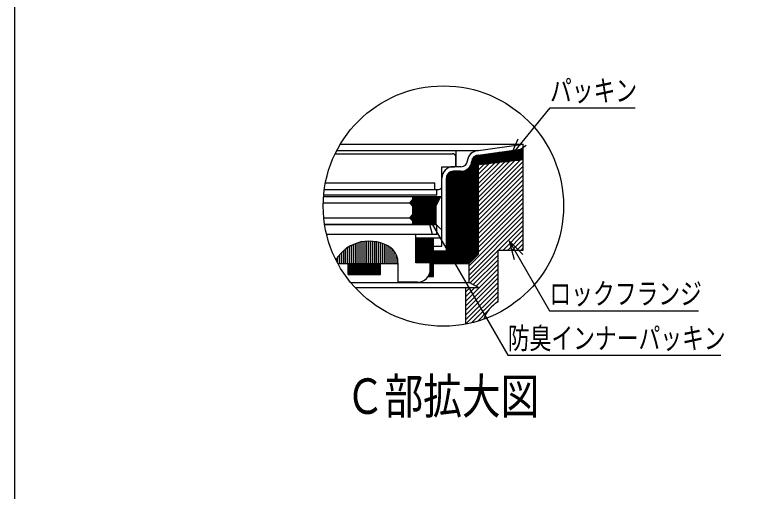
# Model space of a CAD drawing. Units: millimetres, scale not verified. Extents: x -1365 to 1365, y -930 to 870.
# Drawn here: x -1365 to -600, y -273 to 219 of the extents above; entities that cross this region are included whole.
import ezdxf
from ezdxf.enums import TextEntityAlignment as Align

# ---------------------------------------------------------------- set-up
doc = ezdxf.new("R2010")
doc.units = ezdxf.units.MM
doc.header["$LTSCALE"] = 10
for name, color, linetype in [('0-7_枠細線', 5, 'Continuous'), ('0-8_枠中線', 5, 'Continuous'), ('0-A_極細1', 7, 'Continuous'), ('0-D_寸法1', 7, 'Continuous')]:
    doc.layers.add(name, color=color, linetype=linetype)
doc.styles.add('ＭＳ ゴシック', font='')
doc.styles.get('ＭＳ ゴシック').set_extended_font_data('MS Gothic')

msp = doc.modelspace()

# ---------------------------------------------------------------- linework, layer by layer
at = {"layer": '0-8_枠中線'}
msp.add_lwpolyline([(-1365, -930), (-1365, 870), (1365, 870), (1365, -930)], close=True, dxfattribs=at)
at = {"layer": '0-A_極細1'}
for p, q in [((-1028.85, 85.68), (-839.91, 85.68)), ((-886.05, 79.1), (-839.91, 85.68)), ((-839.91, 81.06), (-839.91, 85.68)), ((-839.91, -19.91), (-839.91, 85.58)), ((-1032.52, 79.1), (-886.05, 79.1)), ((-909.24, 62.44), (-909.24, 79.1)), ((-886.05, 74.39), (-839.91, 80.96)), ((-865.2, 77.36), (-839.91, 77.36)), ((-855.84, 78.69), (-839.91, 78.69)), ((-846.48, 80.03), (-839.91, 80.03)), ((-1034.19, 75.77), (-912.91, 75.77)), ((-909.57, 63.77), (-909.57, 72.44)), ((-892.19, -33.84), (-892.19, 70.8)), ((-890.85, -32.51), (-890.85, 72.53)), ((-889.52, -31.17), (-889.52, 73.52)), ((-888.19, -29.84), (-888.19, 74.1)), ((-886.85, -28.51), (-886.85, 74.39)), ((-886.05, -27.7), (-886.05, 74.44)), ((-886.05, 73.36), (-839.91, 73.36)), ((-886.05, 72.03), (-839.91, 72.03)), ((-886.05, 70.69), (-839.91, 70.69)), ((-839.91, 69.72), (-886.05, 64.39)), ((-886.05, 69.36), (-843.05, 69.36)), ((-886.05, 26.43), (-843.12, 69.35)), ((-883.92, 74.69), (-839.91, 74.69)), ((-874.56, 76.03), (-839.91, 76.03)), ((-904.3, 62.44), (-912.24, 62.44)), ((-896.19, -37.56), (-896.19, 61.19)), ((-894.85, -36.51), (-894.85, 62.84)), ((-893.52, -35.17), (-893.52, 65.6)), ((-886.05, 31.14), (-848.45, 68.74)), ((-886.05, 35.86), (-853.78, 68.12)), ((-886.05, 68.03), (-854.59, 68.03)), ((-886.05, 21.71), (-839.91, 67.85)), ((-886.05, 40.57), (-859.11, 67.5)), ((-886.05, 45.28), (-864.44, 66.89)), ((-886.05, 66.69), (-866.12, 66.69)), ((-886.05, 50), (-869.77, 66.27)), ((-886.05, 54.71), (-875.1, 65.66)), ((-886.05, 65.36), (-877.66, 65.36)), ((-886.05, 59.43), (-880.43, 65.04)), ((-886.05, 64.14), (-885.76, 64.42)), ((-886.05, 17), (-839.91, 63.14)), ((-917.52, -37.56), (-917.52, 55.37)), ((-916.19, -37.56), (-916.19, 56.55)), ((-914.85, -37.56), (-914.85, 57.27)), ((-913.52, -37.56), (-913.52, 57.65)), ((-904.3, 57.77), (-912.24, 57.77)), ((-912.19, -37.56), (-912.19, 57.77)), ((-910.85, -37.56), (-910.85, 57.77)), ((-909.52, -37.56), (-909.52, 57.77)), ((-908.19, -37.56), (-908.19, 57.77)), ((-906.85, -37.56), (-906.85, 57.77)), ((-905.52, -37.56), (-905.52, 57.77)), ((-904.19, -37.56), (-904.19, 57.77)), ((-902.85, -37.56), (-902.85, 57.86)), ((-901.52, -37.56), (-901.52, 58.12)), ((-900.19, -37.56), (-900.19, 58.54)), ((-898.85, -37.56), (-898.85, 59.17)), ((-897.52, -37.56), (-897.52, 60.02)), ((-886.05, 12.29), (-839.91, 58.43)), ((-886.05, 7.57), (-839.91, 53.71)), ((-923.91, -19.56), (-923.91, 50.77)), ((-919.24, -24.23), (-919.24, 50.77)), ((-918.85, -37.56), (-918.85, 53.07)), ((-886.05, 2.86), (-839.91, 49)), ((-1045.3, 39.1), (-927.24, 39.1)), ((-1044.18, 45.77), (-931.24, 45.77)), ((-931.24, 39.1), (-931.24, 45.77)), ((-929.24, 33.11), (-929.24, 39.1)), ((-886.05, -1.86), (-839.91, 44.28)), ((-886.05, -6.57), (-839.91, 39.57)), ((-1046.11, 31.81), (-924.91, 31.81)), ((-929.24, 33.11), (-1046, 33.11)), ((-954.24, 31.81), (-954.24, 28.48)), ((-954.24, 30.69), (-925.5, 30.69)), ((-930.24, 21.81), (-924.91, 31.81)), ((-886.05, -11.28), (-839.91, 34.86)), ((-1046.46, 25.15), (-957.57, 25.15)), ((-957.57, 25.15), (-954.24, 28.48)), ((-954.24, 21.81), (-957.57, 25.15)), ((-957.36, 25.36), (-928.35, 25.36)), ((-956.45, 24.03), (-929.06, 24.03)), ((-956.02, 26.69), (-927.64, 26.69)), ((-954.69, 28.03), (-926.92, 28.03)), ((-954.24, 29.36), (-926.21, 29.36)), ((-886.05, -16), (-839.91, 30.14)), ((-886.05, -20.71), (-839.91, 25.43)), ((-955.12, 22.69), (-929.77, 22.69)), ((-954.24, 21.81), (-954.24, 13.15)), ((-954.24, 21.36), (-930.24, 21.36)), ((-954.24, 20.03), (-930.24, 20.03)), ((-954.24, 18.69), (-930.24, 18.69)), ((-954.24, 17.36), (-930.24, 17.36)), ((-954.24, 16.03), (-930.24, 16.03)), ((-930.24, 21.81), (-930.24, 3.15)), ((-895.91, -40), (-839.91, 16)), ((-886.05, -25.43), (-839.91, 20.71)), ((-1045.92, 9.81), (-957.57, 9.81)), ((-957.12, 9.36), (-930.24, 9.36)), ((-956.69, 10.69), (-930.24, 10.69)), ((-955.79, 8.03), (-930.24, 8.03)), ((-955.36, 12.03), (-930.24, 12.03)), ((-954.24, 14.69), (-930.24, 14.69)), ((-954.24, 13.36), (-930.24, 13.36)), ((-895.91, -44.72), (-839.91, 11.28)), ((-1045.08, 3.15), (-930.24, 3.15)), ((-929.24, 2.44), (-1044.97, 2.44)), ((-954.45, 6.69), (-930.24, 6.69)), ((-954.24, 6.48), (-954.24, 3.15)), ((-954.24, 5.36), (-930.24, 5.36)), ((-954.24, 4.03), (-930.24, 4.03)), ((-929.24, -7.56), (-929.24, 2.44)), ((-895.91, -49.43), (-839.91, 6.57)), ((-865.37, -23.61), (-839.91, 1.86)), ((-950.91, -7.56), (-1042.96, -7.56)), ((-929.24, -7.56), (-950.91, -7.56)), ((-950.91, -36.89), (-950.91, -7.56)), ((-860.66, -23.61), (-839.91, -2.86)), ((-855.94, -23.61), (-839.91, -7.57)), ((-1007.33, -37.56), (-1007.33, -15.22)), ((-1005.33, -37.56), (-1005.33, -14.86)), ((-1003.33, -37.56), (-1003.33, -14.6)), ((-1001.33, -37.56), (-1001.33, -14.45)), ((-999.33, -37.56), (-999.33, -14.4)), ((-997.33, -37.56), (-997.33, -14.44)), ((-995.33, -37.56), (-995.33, -14.59)), ((-993.33, -37.56), (-993.33, -14.83)), ((-991.33, -37.56), (-991.33, -15.19)), ((-950.91, -10.9), (-923.91, -10.9)), ((-950.85, -36.89), (-950.85, -10.9)), ((-949.52, -36.89), (-949.52, -10.9)), ((-948.19, -36.89), (-948.19, -10.9)), ((-946.85, -36.89), (-946.85, -10.9)), ((-945.52, -36.89), (-945.52, -10.9)), ((-944.19, -36.89), (-944.19, -10.9)), ((-942.85, -36.89), (-942.85, -10.9)), ((-941.52, -36.89), (-941.52, -10.9)), ((-940.19, -36.89), (-940.19, -10.9)), ((-938.85, -36.89), (-938.85, -10.9)), ((-937.52, -36.89), (-937.52, -10.9)), ((-936.19, -36.89), (-936.19, -10.9)), ((-934.85, -50.9), (-934.85, -10.9)), ((-933.52, -50.9), (-933.52, -10.9)), ((-932.57, -50.9), (-932.57, -10.9)), ((-851.23, -23.61), (-839.91, -12.29)), ((-1023.33, -37.56), (-1023.33, -22.46)), ((-1021.33, -37.56), (-1021.33, -21.05)), ((-1019.33, -37.56), (-1019.33, -19.8)), ((-1017.33, -37.56), (-1017.33, -18.72)), ((-1015.33, -37.56), (-1015.33, -17.77)), ((-1013.33, -37.56), (-1013.33, -16.96)), ((-1011.33, -37.56), (-1011.33, -16.26)), ((-1009.33, -37.56), (-1009.33, -15.69)), ((-989.33, -37.56), (-989.33, -15.64)), ((-987.33, -37.56), (-987.33, -16.21)), ((-985.33, -37.56), (-985.33, -16.89)), ((-983.33, -37.56), (-983.33, -17.7)), ((-981.33, -37.56), (-981.33, -18.63)), ((-979.33, -37.56), (-979.33, -19.7)), ((-977.33, -37.56), (-977.33, -20.93)), ((-975.33, -37.56), (-975.33, -22.52)), ((-932.57, -19.56), (-923.91, -19.56)), ((-846.52, -23.61), (-839.91, -17)), ((-841.8, -23.61), (-839.91, -21.71)), ((-1031.33, -37.56), (-1031.33, -30.51)), ((-1029.33, -37.56), (-1029.33, -28.04)), ((-1027.33, -37.56), (-1027.33, -25.91)), ((-1025.33, -37.56), (-1025.33, -24.07)), ((-973.33, -37.56), (-973.33, -24.78)), ((-971.33, -37.56), (-971.33, -28)), ((-932.57, -24.23), (-919.24, -24.23)), ((-932.19, -37.56), (-932.19, -24.23)), ((-930.85, -37.56), (-930.85, -24.23)), ((-929.52, -37.56), (-929.52, -24.23)), ((-928.19, -37.56), (-928.19, -24.23)), ((-926.85, -37.56), (-926.85, -24.23)), ((-925.52, -37.56), (-925.52, -24.23)), ((-924.19, -37.56), (-924.19, -24.23)), ((-922.85, -37.56), (-922.85, -24.23)), ((-921.52, -37.56), (-921.52, -24.23)), ((-920.19, -37.56), (-920.19, -24.23)), ((-895.91, -54.14), (-865.91, -24.14)), ((-886.05, -27.7), (-895.91, -37.56)), ((-894.66, -57.61), (-865.91, -28.86)), ((-865.91, -76.94), (-865.91, -23.61)), ((-1033.33, -33.78), (-1033.33, -33.46)), ((-1031.34, -37.56), (-969.24, -37.56)), ((-1020.66, -48.9), (-1020.66, -37.56)), ((-1020.19, -48.9), (-1020.19, -37.56)), ((-1018.85, -48.9), (-1018.85, -37.56)), ((-1017.52, -48.9), (-1017.52, -37.56)), ((-1016.19, -48.9), (-1016.19, -37.56)), ((-1014.85, -48.9), (-1014.85, -37.56)), ((-1013.52, -48.9), (-1013.52, -37.56)), ((-1012.19, -48.9), (-1012.19, -37.56)), ((-1010.85, -48.9), (-1010.85, -37.56)), ((-1009.52, -48.9), (-1009.52, -37.56)), ((-1008.19, -48.9), (-1008.19, -37.56)), ((-1006.85, -48.9), (-1006.85, -37.56)), ((-1005.52, -48.9), (-1005.52, -37.56)), ((-1004.19, -48.9), (-1004.19, -37.56)), ((-1002.85, -48.9), (-1002.85, -37.56)), ((-1001.52, -48.9), (-1001.52, -37.56)), ((-1000.19, -48.9), (-1000.19, -37.56)), ((-998.85, -48.9), (-998.85, -37.56)), ((-997.52, -48.9), (-997.52, -37.56)), ((-996.19, -48.9), (-996.19, -37.56)), ((-994.85, -48.9), (-994.85, -37.56)), ((-993.52, -48.9), (-993.52, -37.56)), ((-992.19, -48.9), (-992.19, -37.56)), ((-990.85, -48.9), (-990.85, -37.56)), ((-989.52, -48.9), (-989.52, -37.56)), ((-988.19, -48.9), (-988.19, -37.56)), ((-987.33, -48.9), (-987.33, -37.56)), ((-969.33, -37.56), (-969.33, -35.03)), ((-969.24, -56.89), (-969.24, -37.56)), ((-932.57, -37.56), (-895.91, -37.56)), ((-891.6, -59.27), (-865.91, -33.57)), ((-899.24, -76.33), (-865.91, -43)), ((-888.54, -60.92), (-865.91, -38.29)), ((-1020.66, -48.9), (-987.33, -48.9)), ((-938.11, -50.9), (-932.57, -50.9)), ((-937.52, -50.9), (-937.52, -49.91)), ((-936.19, -50.9), (-936.19, -46.27)), ((-899.24, -81.05), (-865.91, -47.71)), ((-899.24, -85.76), (-865.91, -52.43)), ((-1018.26, -56.94), (-895.91, -56.94)), ((-949.24, -56.89), (-969.24, -56.89)), ((-899.24, -90.47), (-865.91, -57.14)), ((-1013.61, -62.28), (-886.05, -62.28)), ((-899.24, -95.19), (-865.91, -61.86)), ((-899.24, -100.04), (-899.24, -62.28)), ((-899.24, -71.62), (-889.9, -62.28)), ((-899.24, -66.9), (-894.61, -62.28)), ((-899.24, -99.9), (-865.91, -66.57)), ((-893.41, -98.79), (-865.91, -71.28)), ((-868.54, -78.64), (-865.91, -76)), ((-886.96, -97.05), (-876.41, -86.5))]:
    msp.add_line(p, q, dxfattribs=at)
for points in [[(-923.91, 42.44), (-923.91, 62.44), (-910.91, 62.44)], [(-954.24, 6.48), (-957.57, 9.81), (-954.24, 13.15)], [(-865.91, -23.61), (-839.91, -23.61), (-839.91, -19.91)], [(-935.91, -43.56), (-935.91, -36.89), (-950.91, -36.89)], [(-886.05, -62.28), (-895.91, -56.94), (-895.91, -37.56)]]:
    msp.add_lwpolyline(points, dxfattribs=at)
msp.add_circle((-922.4, 21.88), 124.1, dxfattribs=at)
for centre, radius, start, end in [((-886.05, 67.44), 11.67, 90, 175.84901), ((-912.91, 72.44), 3.33, 24.05455, 90), ((-912.91, 72.44), 3.33, 0, 24.05455), ((-886.05, 67.44), 7, 90, 175.84901), ((-912.24, 50.77), 11.67, 90, 180), ((-910.91, 63.77), 1.33, 270, 360), ((-904.3, 69.1), 6.67, 270, 356.64911), ((-904.3, 69.1), 11.33, 270, 356.64911), ((-912.24, 50.77), 7, 90, 180), ((-927.24, 42.44), 3.33, 270, 360), ((-999.24, -54.4), 40, 55.16629, 148.68485), ((-989.24, -36.89), 20, 358.0749, 50.0295), ((-949.24, -43.56), 13.33, 270, 360), ((-849.24, -105.81), 33.33, 120, 161.13979)]:
    msp.add_arc(centre, radius, start, end, dxfattribs=at)
at = {"layer": '0-D_寸法1'}
for p, q in [((-853.2, 73.06), (-845.03, 91.32)), ((-853.2, 73.06), (-837, 84.79)), ((-939.27, 12.17), (-925.13, -1.97)), ((-939.27, 12.17), (-934.09, -7.15)), ((-854.57, -14.11), (-840.43, -28.25)), ((-854.57, -14.11), (-849.39, -33.43))]:
    msp.add_line(p, q, dxfattribs=at)
for points in [[(-853.2, 73.06), (-812.28, 123.43), (-724.28, 123.43)], [(-939.27, 12.17), (-855.88, -132.27), (-635.88, -132.27)], [(-854.57, -14.11), (-812.92, -86.23), (-658.92, -86.23)]]:
    msp.add_lwpolyline(points, dxfattribs=at)

# ---------------------------------------------------------------- texts
at = {"layer": '0-7_枠細線', "style": 'ＭＳ ゴシック', "width": 0.8}
msp.add_text('Ｃ部拡大図', height=36.66, dxfattribs=at).set_placement((-1023.28, -203.8), align=Align.BOTTOM_LEFT)
at = {"layer": '0-D_寸法1', "style": 'ＭＳ ゴシック', "width": 0.75}
for s, p in [('パッキン', (-812.28, 123.43)), ('ロックフランジ', (-812.92, -86.23)), ('防臭インナーパッキン', (-855.88, -132.27))]:
    msp.add_text(s, height=21.99, dxfattribs=at).set_placement(p, align=Align.BOTTOM_LEFT)

doc.saveas('drawing.dxf')
